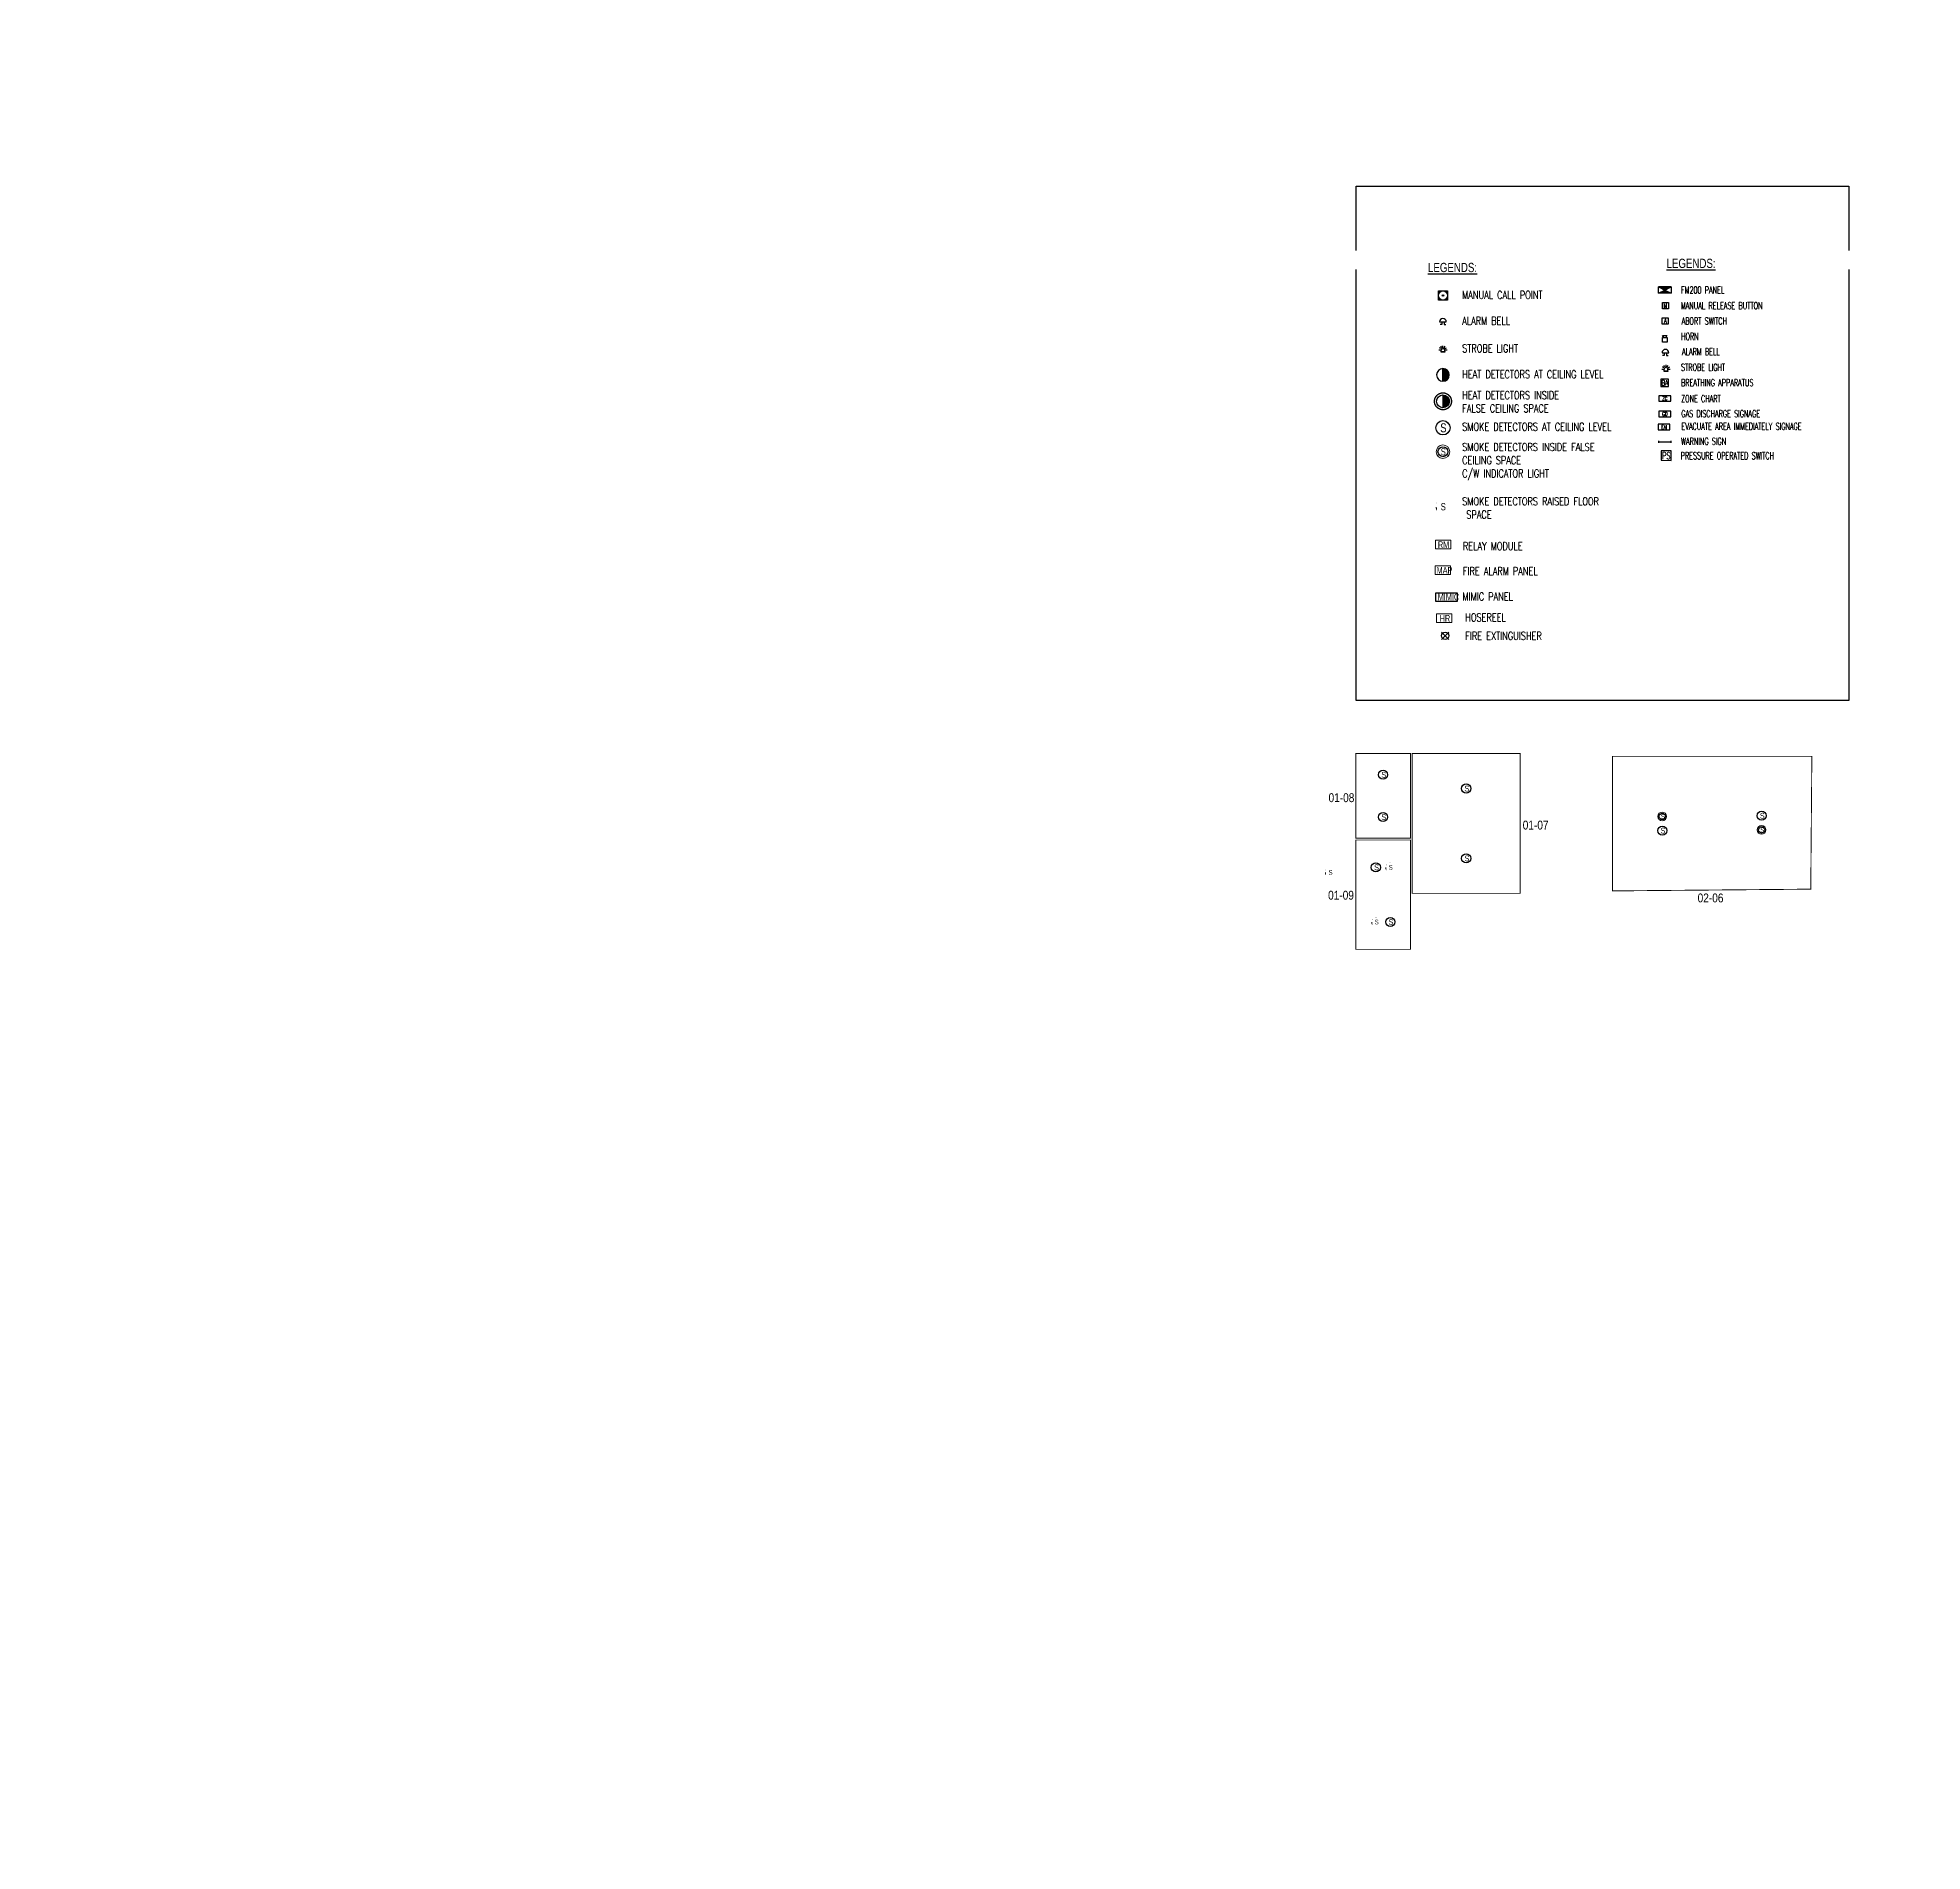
# Model space of a CAD drawing. Header units: millimetres. Extents: x -20146070 to 165023, y -3349561 to 35447.
# Drawn here: x -144350 to -37471, y -102833 to 0 of the extents above; entities that cross this region are included whole.
import ezdxf
from ezdxf import colors
from ezdxf.entities.mleader import LeaderData, LeaderLine
from ezdxf.enums import TextEntityAlignment as Align
from ezdxf.math import Vec2, Vec3

# ---------------------------------------------------------------- set-up
doc = ezdxf.new("R2010")
doc.units = ezdxf.units.MM
doc.header["$LTSCALE"] = 50
doc.linetypes.add('CONTINOUS', pattern=[0])
doc.linetypes.add('Hidden', pattern=[7.14375, 4.7625, -2.38125])
for name, color, linetype, lineweight in [('M-_FIRE----_E-', 1, 'Continuous', 30), ('M-_FIREALAM_T-', 1, 'Continuous', 20), ('M-_FIREHEAT_E-', 1, 'Continuous', 30), ('REF LINE', 6, 'Continuous', 15)]:
    doc.layers.add(name, color=color, linetype=linetype, lineweight=lineweight)
for name, color, linetype in [('M-_FM200 PIPE', 1, 'Continuous'), ('M_FIRE-EQUIP', 14, 'Continuous'), ('M_FIREALAM-_E-', 10, 'Continuous'), ('NW_ARCHI RM NAME', 7, 'Continuous'), ('NW_FM200', 1, 'Continuous')]:
    doc.layers.add(name, color=color, linetype=linetype)
doc.styles.add('Arial Narrow_1', font='ARIALN.TTF', dxfattribs={"height": 500})
doc.styles.add('RomanS', font='romans__.ttf', dxfattribs={"width": 0.75, "height": 40})
doc.styles.add('simplex', font='simplex.shx', dxfattribs={"width": 0.6})

# ---------------------------------------------------------------- blocks, each defined once
blk = doc.blocks.new('HEATCL')
at = {"layer": 'M_FIREALAM-_E-'}
h = blk.add_hatch(color=256, dxfattribs=at)
h.dxf.hatch_style = 1
h.paths.add_polyline_path([(1161578, 37056, 0.4142136), (1161942, 37421, 0.4142136), (1161578, 37785)])
blk.add_line((1161578, 37785), (1161578, 37056), dxfattribs=at)
at = {"layer": 'M_FIREALAM-_E-', "linetype": 'Hidden', "ltscale": 70}
blk.add_circle((1161578, 37421), 480, dxfattribs=at)
at = {"layer": 'M_FIREALAM-_E-'}
blk.add_circle((1161578, 37421), 364, dxfattribs=at)
blk = doc.blocks.new('STROBE')
at = {"layer": 'M_FIREALAM-_E-'}
for p, q in [((-123, -4), (-204, 42)), ((-71, 48), (-118, 129)), ((0, 67), (0, 160)), ((71, 48), (118, 129)), ((123, -4), (204, 42)), ((-236, -76), (-142, -76)), ((-100, -173), (-100, -76)), ((100, -173), (100, -76)), ((142, -76), (236, -76))]:
    blk.add_line(p, q, dxfattribs=at)
blk.add_lwpolyline([(-100, -173), (100, -173), (100, -209), (-100, -209)], close=True, dxfattribs=at)
blk.add_arc((0, -76), 99.6, 0, 180, dxfattribs=at)
blk = doc.blocks.new('BELL')
at = {"layer": 'M_FIREALAM-_E-'}
for p, q in [((-189, 0), (189, 0)), ((-64, 0), (-64, -150)), ((64, 0), (64, -150)), ((-64, -150), (-164, -150)), ((64, -150), (164, -150))]:
    blk.add_line(p, q, dxfattribs=at)
blk.add_arc((0, 0), 189, 0, 180, dxfattribs=at)
blk = doc.blocks.new('Call Point')
at = {"layer": 'M_FIREALAM-_E-'}
blk.add_lwpolyline([(-257, 269), (257, 269), (257, -269), (-257, -269)], close=True, dxfattribs=at)
for radius in [257, 43.8]:
    blk.add_circle((0, 0), radius, dxfattribs=at)
blk = doc.blocks.new('HEAT')
at = {"layer": 'M_FIREALAM-_E-'}
h = blk.add_hatch(color=256, dxfattribs=at)
h.dxf.hatch_style = 1
h.paths.add_polyline_path([(1161124, 37747, 0.4142136), (1161484, 38107, 0.4142136), (1161124, 38467)])
blk.add_line((1161124, 38467), (1161124, 37747), dxfattribs=at)
blk.add_circle((1161124, 38107), 360, dxfattribs=at)
blk = doc.blocks.new('FE')
for p, q in [((208, -208), (-208, 208)), ((208, 208), (-208, -208))]:
    blk.add_line(p, q)
blk.add_circle((0, 0), 208)
blk = doc.blocks.new('fire0535')
at = {"linetype": 'Continuous', "lineweight": -2}
h = blk.add_hatch(color=0, dxfattribs=at)
h.paths.add_polyline_path([(-420, 90), (-240, 0), (-60, 90)])
h.paths.add_polyline_path([(-420, -90), (-240, 0), (-60, -90)])
at = {"color": 0, "linetype": 'Continuous', "lineweight": -2}
blk.add_lwpolyline([(-420, 90), (-60, 90), (-60, -90), (-420, -90)], close=True, dxfattribs=at)
for points in [[(-420, 90), (-240, 0), (-60, 90), (-420, 90)], [(-420, -90), (-240, 0), (-60, -90), (-420, -90)]]:
    blk.add_lwpolyline(points, dxfattribs=at)
blk = doc.blocks.new('fire0536')
at = {"color": 0, "linetype": 'Continuous', "lineweight": -2}
blk.add_lwpolyline([(-80, 91), (91, 92), (91, -88), (-80, -89)], close=True, dxfattribs=at)
at = {"color": 7, "linetype": 'Continuous', "lineweight": 18, "style": 'simplex', "width": 0.6}
blk.add_text('M', height=135, dxfattribs=at).set_placement((2, -63), align=Align.CENTER)
blk = doc.blocks.new('fire0536_1')
at = {"linetype": 'Continuous', "lineweight": -2}
blk.add_lwpolyline([(-91, -26), (79, -26), (79, -206), (-91, -206)], close=True, dxfattribs=at)
at = {"color": 7, "linetype": 'Continuous', "lineweight": 18, "style": 'simplex', "width": 0.6}
blk.add_text('A', height=135, dxfattribs=at).set_placement((-2, -181), align=Align.CENTER)
blk = doc.blocks.new('fire0534')
at = {"color": 0, "linetype": 'Continuous', "lineweight": -2}
blk.add_lwpolyline([(-69, -205), (66, -205), (66, -340), (-69, -340)], close=True, dxfattribs=at)
for points in [[(-30, -205), (-60, -152), (57, -152)], [(57, -152), (26, -205)]]:
    blk.add_lwpolyline(points, dxfattribs=at)
blk = doc.blocks.new('BA')
at = {"color": 0, "linetype": 'Continuous', "lineweight": -2}
blk.add_lwpolyline([(-247, -204), (182, -204), (182, 201), (-247, 201)], close=True, dxfattribs=at)
at = {"color": 7, "lineweight": 18, "style": 'simplex', "width": 0.6}
blk.add_text('BA', height=303.8, dxfattribs=at).set_placement((-25, -2), align=Align.MIDDLE)
blk = doc.blocks.new('ZC')
at = {"color": 0, "linetype": 'Continuous', "lineweight": -2}
blk.add_lwpolyline([(-389, -162), (286, -162), (286, 151), (-389, 151)], close=True, dxfattribs=at)
at = {"color": 7, "linetype": 'Continuous', "lineweight": 18, "style": 'simplex', "width": 0.6}
blk.add_text('ZC', height=225, dxfattribs=at).set_placement((-46, -119), align=Align.CENTER)
blk = doc.blocks.new('GD')
at = {"color": 0, "linetype": 'Continuous', "lineweight": -2}
blk.add_lwpolyline([(-345, -148), (330, -148), (330, 165), (-345, 165)], close=True, dxfattribs=at)
at = {"color": 7, "linetype": 'Continuous', "lineweight": 18, "style": 'simplex', "width": 0.6}
blk.add_text('GD', height=225, dxfattribs=at).set_placement((-2, -105), align=Align.CENTER)
blk = doc.blocks.new('EAI')
at = {"color": 0, "linetype": 'Continuous', "lineweight": -2}
blk.add_lwpolyline([(-396, -179), (279, -179), (279, 134), (-396, 134)], close=True, dxfattribs=at)
at = {"color": 7, "linetype": 'Continuous', "lineweight": 18, "style": 'simplex', "width": 0.6}
blk.add_text('EAI', height=225, dxfattribs=at).set_placement((-53, -136), align=Align.CENTER)
blk = doc.blocks.new('PS')
blk.add_lwpolyline([(-161, -499), (411, -497), (410, 43), (-162, 41)], close=True)
at = {"color": 0, "style": 'simplex', "width": 0.6}
blk.add_text('PS', height=405, rotation=0.13842, dxfattribs=at).set_placement((135, -228), align=Align.MIDDLE)
blk = doc.blocks.new('SMOKE - RF')
at = {"color": 1, "linetype": 'Hidden', "lineweight": 9}
blk.add_circle((0, 0), 193, dxfattribs=at)
at = {"color": 7, "linetype": 'CONTINOUS', "insert": (-63, 103), "char_height": 207.31, "attachment_point": 1, "style": 'RomanS', "bg_fill": 2}
blk.add_mtext('{\\fArial|b0|i0|c0|p34;S}', dxfattribs=at)
blk = doc.blocks.new('SMOKE_FC')
at = {"color": 1, "lineweight": 9}
blk.add_circle((10040244, 1663043), 193, dxfattribs=at)
at = {"color": 1}
blk.add_circle((10040244, 1663043), 142, dxfattribs=at)
at = {"color": 7, "linetype": 'CONTINOUS'}
ml = blk.add_multileader_mtext('Standard', dxfattribs=at)
ml.set_content('{\\fArial|b0|i0|c0|p34;S}', color=7, style='RomanS')
ml.set_leader_properties(color=10)
ml.build(insert=Vec2(0, 0))
ml.multileader.update_dxf_attribs({"dogleg_length": 3.34, "arrow_head_size": 138, "scale": 50})
ctx = ml.context
ctx.base_point, ctx.scale, ctx.char_height, ctx.arrow_head_size, ctx.landing_gap_size, ctx.plane_origin = Vec3(10040043, 1663040), 50, 207.31, 138, 138, Vec3(10036641, 1659231)
notes = []
notes.append((ctx, [(0, (0, 0, 0), (0, 0), (1, 0), 1, [])]))
ctx.mtext.insert, ctx.mtext.flow_direction = Vec3(10040181, 1663145), 5
for ctx, leaders in notes:
    for number, flags, end, landing, length, lines in leaders:
        leader = LeaderData()
        leader.index, (leader.has_last_leader_line, leader.has_dogleg_vector, leader.attachment_direction) = number, flags
        leader.last_leader_point, leader.dogleg_vector, leader.dogleg_length = Vec3(end), Vec3(landing), length
        for number, points, colour, breaks in lines:
            line = LeaderLine()
            line.index, line.vertices, line.color, line.breaks = number, Vec3.list(points), colors.encode_raw_color(colour), breaks
            leader.lines.append(line)
        ctx.leaders.append(leader)
blk = doc.blocks.new('MAIN ALARM PANEL')
at = {"layer": 'M_FIREALAM-_E-', "lineweight": 9}
blk.add_lwpolyline([(-442, 233), (429, 233), (429, -253), (-442, -253)], close=True, dxfattribs=at)
at = {"color": 7, "linetype": 'CONTINOUS'}
ml = blk.add_multileader_mtext('Standard', dxfattribs=at)
ml.set_content('{\\fArial|b0|i0|c0|p34;MAP}', color=7, style='RomanS')
ml.set_leader_properties(color=10)
ml.build(insert=Vec2(0, 0))
ml.multileader.update_dxf_attribs({"dogleg_length": 3.34, "arrow_head_size": 254, "scale": 50})
ctx = ml.context
ctx.base_point, ctx.scale, ctx.char_height, ctx.arrow_head_size, ctx.landing_gap_size, ctx.plane_origin = Vec3(-622, -18), 50, 380.25, 254, 254, Vec3(-6861, -7008)
notes = []
notes.append((ctx, [(0, (0, 0, 0), (0, 0), (1, 0), 1, [])]))
ctx.mtext.insert, ctx.mtext.flow_direction = Vec3(-368, 172), 5
for ctx, leaders in notes:
    for number, flags, end, landing, length, lines in leaders:
        leader = LeaderData()
        leader.index, (leader.has_last_leader_line, leader.has_dogleg_vector, leader.attachment_direction) = number, flags
        leader.last_leader_point, leader.dogleg_vector, leader.dogleg_length = Vec3(end), Vec3(landing), length
        for number, points, colour, breaks in lines:
            line = LeaderLine()
            line.index, line.vertices, line.color, line.breaks = number, Vec3.list(points), colors.encode_raw_color(colour), breaks
            leader.lines.append(line)
        ctx.leaders.append(leader)
blk = doc.blocks.new('Master Mimic')
at = {"layer": 'M_FIREALAM-_E-'}
blk.add_lwpolyline([(0, -43), (1209, -43), (1209, -529), (0, -529)], close=True, dxfattribs=at)
at = {"layer": 'M_FIREALAM-_E-', "color": 7}
ml = blk.add_multileader_mtext('Standard', dxfattribs=at)
ml.set_content('{\\fArial|b0|i0|c0|p34;MIMIC}', color=7, style='RomanS')
ml.set_leader_properties(color=10)
ml.build(insert=Vec2(0, 0))
ml.multileader.update_dxf_attribs({"dogleg_length": 3.34, "arrow_head_size": 254, "scale": 50})
ctx = ml.context
ctx.base_point, ctx.scale, ctx.char_height, ctx.arrow_head_size, ctx.landing_gap_size, ctx.plane_origin = Vec3(-153, -279), 50, 380.25, 254, 254, Vec3(-6393, -7265)
notes = []
notes.append((ctx, [(0, (0, 0, 0), (0, 0), (1, 0), 1, [])]))
ctx.mtext.insert, ctx.mtext.flow_direction = Vec3(100, -85), 5
for ctx, leaders in notes:
    for number, flags, end, landing, length, lines in leaders:
        leader = LeaderData()
        leader.index, (leader.has_last_leader_line, leader.has_dogleg_vector, leader.attachment_direction) = number, flags
        leader.last_leader_point, leader.dogleg_vector, leader.dogleg_length = Vec3(end), Vec3(landing), length
        for number, points, colour, breaks in lines:
            line = LeaderLine()
            line.index, line.vertices, line.color, line.breaks = number, Vec3.list(points), colors.encode_raw_color(colour), breaks
            leader.lines.append(line)
        ctx.leaders.append(leader)
blk = doc.blocks.new('SMOKE')
at = {"color": 1}
blk.add_circle((10040707, 1663043), 202, dxfattribs=at)
at = {"color": 7, "linetype": 'CONTINOUS'}
ml = blk.add_multileader_mtext('Standard', dxfattribs=at)
ml.set_content('{\\fArial|b0|i0|c0|p34;S}', color=7, style='RomanS')
ml.set_leader_properties(color=10)
ml.build(insert=Vec2(0, 0))
ml.multileader.update_dxf_attribs({"dogleg_length": 3.34, "arrow_head_size": 171, "scale": 50})
ctx = ml.context
ctx.base_point, ctx.scale, ctx.char_height, ctx.arrow_head_size, ctx.landing_gap_size, ctx.plane_origin = Vec3(10040459, 1663039), 50, 256.67, 171, 171, Vec3(10036247, 1658323)
notes = []
notes.append((ctx, [(0, (0, 0, 0), (0, 0), (1, 0), 1, [])]))
ctx.mtext.insert, ctx.mtext.flow_direction = Vec3(10040630, 1663170), 5
for ctx, leaders in notes:
    for number, flags, end, landing, length, lines in leaders:
        leader = LeaderData()
        leader.index, (leader.has_last_leader_line, leader.has_dogleg_vector, leader.attachment_direction) = number, flags
        leader.last_leader_point, leader.dogleg_vector, leader.dogleg_length = Vec3(end), Vec3(landing), length
        for number, points, colour, breaks in lines:
            line = LeaderLine()
            line.index, line.vertices, line.color, line.breaks = number, Vec3.list(points), colors.encode_raw_color(colour), breaks
            leader.lines.append(line)
        ctx.leaders.append(leader)

msp = doc.modelspace()

# ---------------------------------------------------------------- linework, layer by layer
at = {"layer": 'M-_FIREHEAT_E-'}
for p, q in [((-52422.6, -22864.8), (-52422.6, -22964.7)), ((-52422.6, -22914.7), (-51729.1, -22914.7)), ((-51729.1, -22864.8), (-51729.1, -22964.7))]:
    msp.add_line(p, q, dxfattribs=at)
at = {"layer": 'M_FIREALAM-_E-', "lineweight": 9}
msp.add_lwpolyline([(-65085.1, -28494.4), (-64213.7, -28494.4), (-64213.7, -28980.8), (-65085.1, -28980.8)], close=True, dxfattribs=at)
at = {"layer": 'M_FIREALAM-_E-', "color": 4, "lineweight": 9}
msp.add_lwpolyline([(-65019.1, -32675.1), (-64147.6, -32675.1), (-64147.6, -33161.5), (-65019.1, -33161.5)], close=True, dxfattribs=at)
at = {"layer": 'NW_FM200', "const_width": 50}
for points in [[(-69601.5, -40592.5), (-66501.5, -40592.5), (-66501.5, -45392.5), (-69601.5, -45392.5)], [(-66401.5, -40592.5), (-60276.5, -40592.5), (-60276.5, -48517.5), (-66401.5, -48517.5)], [(-55035.4, -40746.4), (-43734.6, -40746.4), (-43797.1, -48278.4), (-55035.4, -48378.4)], [(-69601.5, -45492.5), (-66501.5, -45492.5), (-66501.5, -51692.5), (-69601.5, -51692.5)]]:
    msp.add_lwpolyline(points, close=True, dxfattribs=at)

# ---------------------------------------------------------------- block references
at = {"layer": 'M-_FIRE----_E-', "xscale": 2, "yscale": 2, "zscale": 2}
for name, p in [('fire0535', (-51595.9, -14310.2)), ('fire0536_1', (-52036.2, -15826)), ('fire0536', (-52053.4, -15195.5)), ('fire0534', (-52075.9, -16584))]:
    msp.add_blockref(name, p, dxfattribs=at)
at = {"layer": 'M-_FIRE----_E-'}
msp.add_blockref('BA', (-52044.3, -19571), dxfattribs=at)
at = {"layer": 'M-_FIREHEAT_E-'}
for name, p in [('ZC', (-52026.4, -20450.1)), ('GD', (-52067.7, -21341.7)), ('EAI', (-52059.4, -22051.8))]:
    msp.add_blockref(name, p, dxfattribs=at)
at = {"layer": 'M-_FM200 PIPE', "color": 0, "rotation": 359.5283105945485}
msp.add_blockref('PS', (-52123.3, -23466.1), dxfattribs=at)
at = {"layer": 'M_FIRE-EQUIP'}
msp.add_blockref('FE', (-64533.4, -33910.4), dxfattribs=at)
at = {"layer": 'M_FIREALAM-_E-'}
for name, p in [('Call Point', (-64655.4, -14617.4)), ('BELL', (-64655.4, -16117.4)), ('STROBE', (-64655.4, -17627)), ('BELL', (-52042.4, -17862.1)), ('STROBE', (-52004.4, -18711.7)), ('HEATCL', (-1226233.3, -58038.4)), ('MAIN ALARM PANEL', (-64648.7, -30182.5))]:
    msp.add_blockref(name, p, dxfattribs=at)
at = {"layer": 'M_FIREALAM-_E-', "xscale": -1, "rotation": 180}
msp.add_blockref('HEAT', (-1225779.2, 18989.4), dxfattribs=at)
at = {"layer": 'M_FIREALAM-_E-'}
for name, p, xscale, yscale, zscale in [('SMOKE', (-20146070.2, -3348204.7), 2, 2, 2), ('SMOKE_FC', (-20145143.2, -3349560.7), 2, 2, 2), ('SMOKE', (-12920157, -2170487), 1.28, 1.28, 1.28), ('SMOKE', (-12915444.5, -2171268.2), 1.28, 1.28, 1.28), ('SMOKE', (-12920157, -2172887), 1.28, 1.28, 1.28), ('SMOKE', (-12915444.5, -2175230.7), 1.28, 1.28, 1.28)]:
    msp.add_blockref(name, p, dxfattribs=dict(at, xscale=xscale, yscale=yscale, zscale=zscale))
at = {"layer": 'REF LINE'}
msp.add_blockref('Master Mimic', (-65054.4, -31435.5), dxfattribs=at)

# ---------------------------------------------------------------- texts
at = {"layer": 'M-_FIREALAM_T-', "color": 0, "style": 'simplex', "width": 0.6}
for s, p in [('FM200 PANEL', (-51156.6, -14500.3)), ('MANUAL RELEASE BUTTON', (-51162.5, -15396.7)), ('ABORT SWITCH', (-51120.1, -16263.8)), ('HORN', (-51150.6, -17141)), ('ALARM BELL', (-51103.9, -18010.1)), ('STROBE LIGHT ', (-51153.1, -18894.3)), ('ZONE CHART', (-51152.1, -20660.3)), ('BREATHING APPARATUS', (-51150.9, -19760.7)), ('GAS DISCHARGE SIGNAGE', (-51136.4, -21520.6)), ('EVACUATE AREA IMMEDIATELY SIGNAGE', (-51128.8, -22238.6)), ('PRESSURE OPERATED SWITCH', (-51172.7, -23907.3)), ('WARNING SIGN', (-51143.6, -23092.8))]:
    msp.add_text(s, height=400, dxfattribs=at).set_placement(p)
at = {"layer": 'M_FIREALAM-_E-', "color": 7, "lineweight": 20, "char_height": 450, "attachment_point": 1, "style": 'RomanS'}
for s, insert, width in [('MANUAL CALL POINT', (-63564, -14360.5), 10864.574), ('ALARM BELL', (-63564, -15825.7), 10864.574), ('STROBE LIGHT', (-63564, -17392.1), 10864.574), ('HEAT DETECTORS AT CEILING LEVEL', (-63564, -18859.8), 10864.574), ('HEAT DETECTORS INSIDE\\PFALSE CEILING SPACE', (-63564, -20044.1), 10864.574), ('SMOKE DETECTORS AT CEILING LEVEL', (-63564, -21837), 10864.574), ('SMOKE DETECTORS INSIDE FALSE CEILING SPACE \\PC/W INDICATOR LIGHT', (-63564, -22981.3), 8487.331), ('SMOKE DETECTORS RAISED FLOOR  SPACE ', (-63564, -26064.3), 8487.331), ('RELAY MODULE', (-63523.4, -28601.8), 10864.574), ('FIRE ALARM PANEL', (-63523.4, -30020.8), 10864.574), ('MIMIC PANEL', (-63549.1, -31463.6), 10864.574), ('HOSEREEL', (-63389.1, -32647.6), 10864.574), ('FIRE EXTINGUISHER', (-63389.1, -33693.6), 10864.574)]:
    msp.add_mtext(s, dxfattribs=dict(at, insert=insert, width=width))
at = {"layer": 'NW_ARCHI RM NAME', "char_height": 500, "width": 1537.5, "attachment_point": 2, "line_spacing_factor": 0.949189, "style": 'Arial Narrow_1'}
for s, insert in [('\\pt3175,6350,9525,12700,15875,19050,22225,25400,28575,31750,34925,38100,41275,44450,47625,50800,53975,57150,60325,63500,66675,69850,73025,76200,79375,82550,85725,88900,92075,95250,98425,1.01600E+005;01-08', (-70412.3, -42842.1)), ('\\pt3175,6350,9525,12700,15875,19050,22225,25400,28575,31750,34925,38100,41275,44450,47625,50800,53975,57150,60325,63500,66675,69850,73025,76200,79375,82550,85725,88900,92075,95250,98425,1.01600E+005;01-07', (-59399.9, -44396.3)), ('\\pt3175,6350,9525,12700,15875,19050,22225,25400,28575,31750,34925,38100,41275,44450,47625,50800,53975,57150,60325,63500,66675,69850,73025,76200,79375,82550,85725,88900,92075,95250,98425,1.01600E+005;01-09', (-70437.1, -48372.7)), ('\\pt3175,6350,9525,12700,15875,19050,22225,25400,28575,31750,34925,38100,41275,44450,47625,50800,53975,57150,60325,63500,66675,69850,73025,76200,79375,82550,85725,88900,92075,95250,98425,1.01600E+005;02-06', (-49480.9, -48527.2))]:
    msp.add_mtext(s, dxfattribs=dict(at, insert=insert))

# ---------------------------------------------------------------- leaders
at = {"layer": 'M_FIREALAM-_E-', "lineweight": 20}
ml = msp.add_multileader_mtext('Standard', dxfattribs=at)
ml.set_content('{\\fArial|b0|i0|c0|p34;\\L\\C7;LEGENDS:}', color=10, style='RomanS')
ml.set_leader_properties(color=12)
ml.build(insert=Vec2(0, 0))
ml.multileader.update_dxf_attribs({"dogleg_length": 9.41, "arrow_head_size": 337.5, "scale": 75})
ctx = ml.context
ctx.base_point, ctx.scale, ctx.char_height, ctx.arrow_head_size, ctx.landing_gap_size, ctx.plane_origin = Vec3(-65729, -13081.2), 75, 525, 337.5, 225, Vec3(-66733.4, -15653.4)
notes = []
notes.append((ctx, [(0, (0, 0, 0), (0, 0), (1, 0), 1, [])]))
ctx.mtext.insert, ctx.mtext.width, ctx.mtext.defined_height, ctx.mtext.line_spacing_style, ctx.mtext.flow_direction = Vec3(-65504, -12766.2), 2889.802, 1558.4, 2, 5
ctx.mtext.has_bg_fill, ctx.mtext.bg_color, ctx.mtext.bg_scale_factor, ctx.mtext.bg_transparency, ctx.mtext.use_window_bg_color = 1, -1073741824, 1.5, 0, 1
for ctx, leaders in notes:
    for number, flags, end, landing, length, lines in leaders:
        leader = LeaderData()
        leader.index, (leader.has_last_leader_line, leader.has_dogleg_vector, leader.attachment_direction) = number, flags
        leader.last_leader_point, leader.dogleg_vector, leader.dogleg_length = Vec3(end), Vec3(landing), length
        for number, points, colour, breaks in lines:
            line = LeaderLine()
            line.index, line.vertices, line.color, line.breaks = number, Vec3.list(points), colors.encode_raw_color(colour), breaks
            leader.lines.append(line)
        ctx.leaders.append(leader)

# ---------------------------------------------------------------- next in the draw order: block references
at = {"xscale": 1.28, "yscale": 1.28, "zscale": 1.28}
for p in [(-67654.7, -47042.5), (-71067.6, -47327.7), (-68448.3, -50140.9)]:
    msp.add_blockref('SMOKE - RF', p, dxfattribs=at)

# ---------------------------------------------------------------- next in the draw order: leaders
at = {"color": 7, "linetype": 'CONTINOUS'}
ml = msp.add_multileader_mtext('Standard', dxfattribs=at)
ml.set_content('{\\fArial|b0|i0|c0|p34;RM}', color=7, style='RomanS')
ml.set_leader_properties(color=10)
ml.build(insert=Vec2(0, 0))
ml.multileader.update_dxf_attribs({"dogleg_length": 3.34, "arrow_head_size": 253.5, "scale": 50})
ctx = ml.context
ctx.base_point, ctx.scale, ctx.char_height, ctx.arrow_head_size, ctx.landing_gap_size, ctx.plane_origin = Vec3(-65196.4, -28746.2), 50, 380.25, 253.5, 253.5, Vec3(-71435.9, -35735.6)
notes = []
notes.append((ctx, [(0, (0, 0, 0), (0, 0), (1, 0), 1, [])]))
ctx.mtext.insert, ctx.mtext.rotation, ctx.mtext.flow_direction = Vec3(-64942.9, -28556.1), 6.28318531, 5
at = {"color": 4, "linetype": 'CONTINOUS'}
ml = msp.add_multileader_mtext('Standard', dxfattribs=at)
ml.set_content('{\\fArial|b0|i0|c0|p34;HR}', color=4, style='RomanS')
ml.set_leader_properties(color=10)
ml.build(insert=Vec2(0, 0))
ml.multileader.update_dxf_attribs({"dogleg_length": 3.34, "arrow_head_size": 253.5, "scale": 50})
ctx = ml.context
ctx.base_point, ctx.scale, ctx.char_height, ctx.arrow_head_size, ctx.landing_gap_size, ctx.plane_origin = Vec3(-65098.4, -32926.9), 50, 380.25, 253.5, 253.5, Vec3(-71337.9, -39916.2)
notes.append((ctx, [(0, (0, 0, 0), (0, 0), (1, 0), 1, [])]))
ctx.mtext.insert, ctx.mtext.flow_direction = Vec3(-64844.9, -32736.8), 5
for ctx, leaders in notes:
    for number, flags, end, landing, length, lines in leaders:
        leader = LeaderData()
        leader.index, (leader.has_last_leader_line, leader.has_dogleg_vector, leader.attachment_direction) = number, flags
        leader.last_leader_point, leader.dogleg_vector, leader.dogleg_length = Vec3(end), Vec3(landing), length
        for number, points, colour, breaks in lines:
            line = LeaderLine()
            line.index, line.vertices, line.color, line.breaks = number, Vec3.list(points), colors.encode_raw_color(colour), breaks
            leader.lines.append(line)
        ctx.leaders.append(leader)

# ---------------------------------------------------------------- next in the draw order: block references
at = {"xscale": 2, "yscale": 2, "zscale": 2}
msp.add_blockref('SMOKE - RF', (-64655.4, -26591.6), dxfattribs=at)
at = {"layer": 'M_FIREALAM-_E-', "xscale": 1.28, "yscale": 1.28, "zscale": 1.28}
for name, p in [('SMOKE', (-12904323.5, -2173653.5)), ('SMOKE_FC', (-12903730.2, -2172847.6)), ('SMOKE', (-12898688.7, -2172810.3)), ('SMOKE_FC', (-12898095.5, -2173616.2)), ('SMOKE', (-12920566.1, -2175737)), ('SMOKE', (-12919747.9, -2178835.4))]:
    msp.add_blockref(name, p, dxfattribs=at)

# ---------------------------------------------------------------- next in the draw order: leaders
at = {"layer": 'M_FIREALAM-_E-', "lineweight": 20}
ml = msp.add_multileader_mtext('Standard', dxfattribs=at)
ml.set_content('{\\fArial|b0|i0|c0|p34;\\L\\C7;LEGENDS:}', color=10, style='RomanS')
ml.set_leader_properties(color=12)
ml.build(insert=Vec2(0, 0))
ml.multileader.update_dxf_attribs({"dogleg_length": 9.41, "arrow_head_size": 337.5, "scale": 75})
ctx = ml.context
ctx.base_point, ctx.scale, ctx.char_height, ctx.arrow_head_size, ctx.landing_gap_size, ctx.plane_origin = Vec3(-52200, -12847.2), 75, 525, 337.5, 225, Vec3(-53204.4, -15419.4)
notes = []
notes.append((ctx, [(0, (0, 0, 0), (0, 0), (1, 0), 1, [])]))
ctx.mtext.insert, ctx.mtext.width, ctx.mtext.defined_height, ctx.mtext.line_spacing_style, ctx.mtext.flow_direction = Vec3(-51975, -12532.2), 2889.802, 1558.4, 2, 5
ctx.mtext.has_bg_fill, ctx.mtext.bg_color, ctx.mtext.bg_scale_factor, ctx.mtext.bg_transparency, ctx.mtext.use_window_bg_color = 1, -1073741824, 1.5, 0, 1
for ctx, leaders in notes:
    for number, flags, end, landing, length, lines in leaders:
        leader = LeaderData()
        leader.index, (leader.has_last_leader_line, leader.has_dogleg_vector, leader.attachment_direction) = number, flags
        leader.last_leader_point, leader.dogleg_vector, leader.dogleg_length = Vec3(end), Vec3(landing), length
        for number, points, colour, breaks in lines:
            line = LeaderLine()
            line.index, line.vertices, line.color, line.breaks = number, Vec3.list(points), colors.encode_raw_color(colour), breaks
            leader.lines.append(line)
        ctx.leaders.append(leader)

# ---------------------------------------------------------------- next in the draw order: linework, layer by layer
at = {"layer": 'M-_FM200 PIPE'}
msp.add_lwpolyline([(-69571.7, -8421.4), (-41633.6, -8421.4), (-41633.6, -37578.1), (-69571.7, -37578.1)], close=True, dxfattribs=at)

# ---------------------------------------------------------------- next in the draw order: block references
at = {"layer": 'M_FIREALAM-_E-'}
for p, xscale, yscale, zscale in [((-12842896.3, -2136319.2), 1.28, 1.28, 1.28), ((-12837356.5, -2137100.4), 1.28, 1.28, 1.28), ((-12842882.2, -2139119.2), 1.28, 1.28, 1.28), ((-12844197.6, -2141531.7), 1.28, 1.28, 1.28), ((-12841946.4, -2141531.7), 1.28, 1.28, 1.28), ((-12837356.5, -2141062.9), 1.28, 1.28, 1.28), ((-10273997.7, -1718610.1), 1.024, 1.024, 1.024), ((-10272498.3, -1718640.4), 1.024, 1.024, 1.024)]:
    msp.add_blockref('SMOKE', p, dxfattribs=dict(at, xscale=xscale, yscale=yscale, zscale=zscale))

# ---------------------------------------------------------------- next in the draw order: leaders
at = {"layer": 'M_FIREALAM-_E-', "lineweight": 20}
ml = msp.add_multileader_mtext('Standard', dxfattribs=at)
ml.set_content('{\\fArial|b0|i0|c0|p34;\\L\\C7;LEGENDS:}', color=10, style='RomanS')
ml.set_leader_properties(color=12)
ml.build(insert=Vec2(0, 0))
ml.multileader.update_dxf_attribs({"dogleg_length": 9.41, "arrow_head_size": 337.5, "scale": 75})
ctx = ml.context
ctx.base_point, ctx.scale, ctx.char_height, ctx.arrow_head_size, ctx.landing_gap_size, ctx.plane_origin = Vec3(-164313.4, -12659.2), 75, 525, 337.5, 225, Vec3(-165317.8, -15231.4)
notes = []
notes.append((ctx, [(0, (0, 0, 0), (0, 0), (1, 0), 1, [])]))
ctx.mtext.insert, ctx.mtext.width, ctx.mtext.defined_height, ctx.mtext.line_spacing_style, ctx.mtext.flow_direction = Vec3(-164088.4, -12344.2), 2889.802, 1558.4, 2, 5
ctx.mtext.has_bg_fill, ctx.mtext.bg_color, ctx.mtext.bg_scale_factor, ctx.mtext.bg_transparency, ctx.mtext.use_window_bg_color = 1, -1073741824, 1.5, 0, 1
for ctx, leaders in notes:
    for number, flags, end, landing, length, lines in leaders:
        leader = LeaderData()
        leader.index, (leader.has_last_leader_line, leader.has_dogleg_vector, leader.attachment_direction) = number, flags
        leader.last_leader_point, leader.dogleg_vector, leader.dogleg_length = Vec3(end), Vec3(landing), length
        for number, points, colour, breaks in lines:
            line = LeaderLine()
            line.index, line.vertices, line.color, line.breaks = number, Vec3.list(points), colors.encode_raw_color(colour), breaks
            leader.lines.append(line)
        ctx.leaders.append(leader)

doc.saveas('drawing.dxf')
